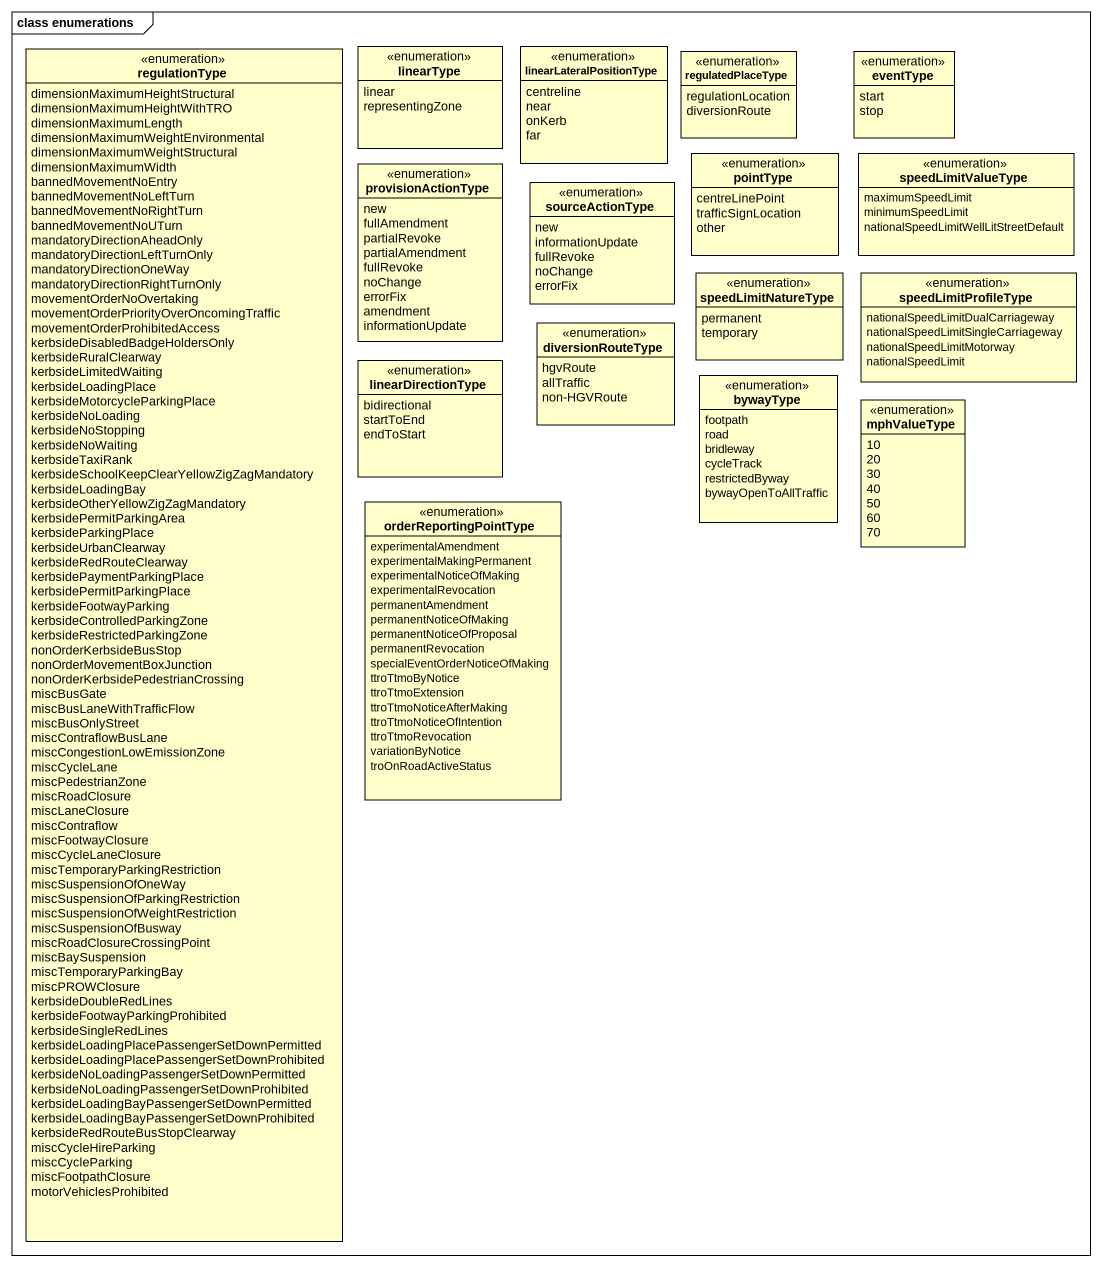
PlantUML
@startuml
mainframe class enumerations
hide circle
hide empty members
enum regulationType {
  dimensionMaximumHeightStructural
  dimensionMaximumHeightWithTRO
  dimensionMaximumLength
  dimensionMaximumWeightEnvironmental
  dimensionMaximumWeightStructural
  dimensionMaximumWidth
  bannedMovementNoEntry
  bannedMovementNoLeftTurn
  bannedMovementNoRightTurn
  bannedMovementNoUTurn
  mandatoryDirectionAheadOnly
  mandatoryDirectionLeftTurnOnly
  mandatoryDirectionOneWay
  mandatoryDirectionRightTurnOnly
  movementOrderNoOvertaking
  movementOrderPriorityOverOncomingTraffic
  movementOrderProhibitedAccess
  kerbsideDisabledBadgeHoldersOnly
  kerbsideRuralClearway
  kerbsideLimitedWaiting
  kerbsideLoadingPlace
  kerbsideMotorcycleParkingPlace
  kerbsideNoLoading
  kerbsideNoStopping
  kerbsideNoWaiting
  kerbsideTaxiRank
  kerbsideSchoolKeepClearYellowZigZagMandatory
  kerbsideLoadingBay
  kerbsideOtherYellowZigZagMandatory
  kerbsidePermitParkingArea
  kerbsideParkingPlace
  kerbsideUrbanClearway
  kerbsideRedRouteClearway
  kerbsidePaymentParkingPlace
  kerbsidePermitParkingPlace
  kerbsideFootwayParking
  kerbsideControlledParkingZone
  kerbsideRestrictedParkingZone
  nonOrderKerbsideBusStop
  nonOrderMovementBoxJunction
  nonOrderKerbsidePedestrianCrossing
  miscBusGate
  miscBusLaneWithTrafficFlow
  miscBusOnlyStreet
  miscContraflowBusLane
  miscCongestionLowEmissionZone
  miscCycleLane
  miscPedestrianZone
  miscRoadClosure
  miscLaneClosure
  miscContraflow
  miscFootwayClosure
  miscCycleLaneClosure
  miscTemporaryParkingRestriction
  miscSuspensionOfOneWay
  miscSuspensionOfParkingRestriction
  miscSuspensionOfWeightRestriction
  miscSuspensionOfBusway
  miscRoadClosureCrossingPoint
  miscBaySuspension
  miscTemporaryParkingBay
  miscPROWClosure
  kerbsideDoubleRedLines
  kerbsideFootwayParkingProhibited
  kerbsideSingleRedLines
  kerbsideLoadingPlacePassengerSetDownPermitted
  kerbsideLoadingPlacePassengerSetDownProhibited
  kerbsideNoLoadingPassengerSetDownPermitted
  kerbsideNoLoadingPassengerSetDownProhibited
  kerbsideLoadingBayPassengerSetDownPermitted
  kerbsideLoadingBayPassengerSetDownProhibited
  kerbsideRedRouteBusStopClearway
  miscCycleHireParking
  miscCycleParking
  miscFootpathClosure
  motorVehiclesProhibited
}
enum linearType {
  linear
  representingZone
}
enum linearLateralPositionType {
  centreline
  near
  onKerb
  far
}
enum regulatedPlaceType {
  regulationLocation
  diversionRoute
}
enum eventType {
  start
  stop
}
enum provisionActionType {
  new
  fullAmendment
  partialRevoke
  partialAmendment
  fullRevoke
  noChange
  errorFix
  amendment
  informationUpdate
}
enum sourceActionType {
  new
  informationUpdate
  fullRevoke
  noChange
  errorFix
}
enum pointType {
  centreLinePoint
  trafficSignLocation
  other
}
enum speedLimitValueType {
  maximumSpeedLimit
  minimumSpeedLimit
  nationalSpeedLimitWellLitStreetDefault
}
enum speedLimitNatureType {
  permanent
  temporary
}
enum speedLimitProfileType {
  nationalSpeedLimitDualCarriageway
  nationalSpeedLimitSingleCarriageway
  nationalSpeedLimitMotorway
  nationalSpeedLimit
}
enum diversionRouteType {
  hgvRoute
  allTraffic
  non-HGVRoute
}
enum linearDirectionType {
  bidirectional
  startToEnd
  endToStart
}
enum bywayType {
  footpath
  road
  bridleway
  cycleTrack
  restrictedByway
  bywayOpenToAllTraffic
}
enum mphValueType {
  10
  20
  30
  40
  50
  60
  70
}
enum orderReportingPointType {
  experimentalAmendment
  experimentalMakingPermanent
  experimentalNoticeOfMaking
  experimentalRevocation
  permanentAmendment
  permanentNoticeOfMaking
  permanentNoticeOfProposal
  permanentRevocation
  specialEventOrderNoticeOfMaking
  ttroTtmoByNotice
  ttroTtmoExtension
  ttroTtmoNoticeAfterMaking
  ttroTtmoNoticeOfIntention
  ttroTtmoRevocation
  variationByNotice
  troOnRoadActiveStatus
}
@enduml
